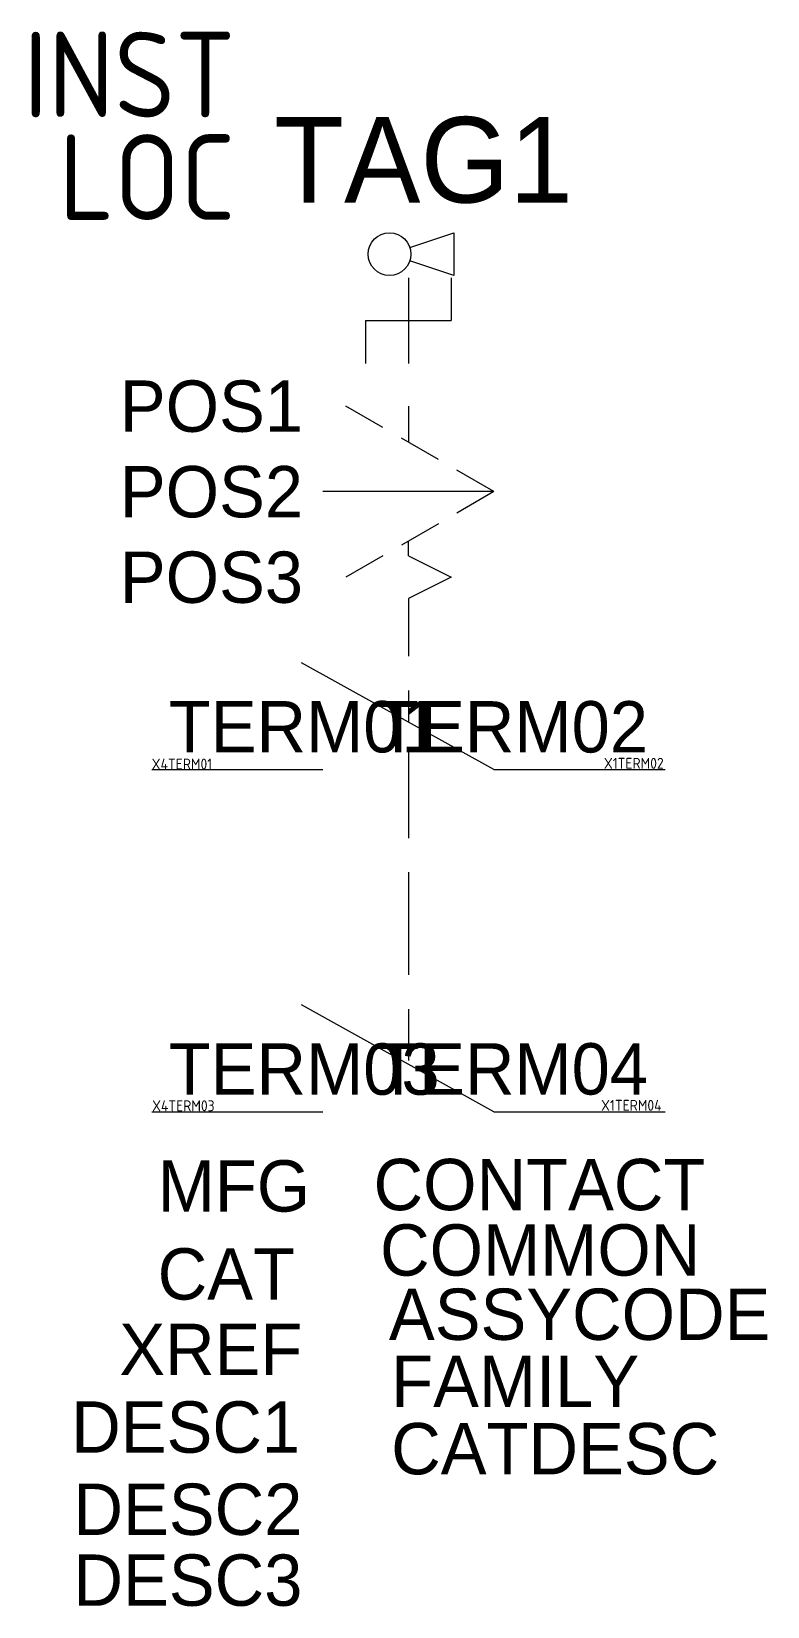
# Model space of a CAD drawing. Header units: millimetres. Extents: x -18 to 3.5, y -28 to 18.1.
import ezdxf
from ezdxf.enums import TextEntityAlignment as Align

# ---------------------------------------------------------------- set-up
doc = ezdxf.new("R2010")
doc.units = ezdxf.units.MM
doc.styles.add('WD_IEC', font='isocp2.shx', dxfattribs={"width": 0.9, "height": 4})

msp = doc.modelspace()

# ---------------------------------------------------------------- linework, layer by layer
for p, q in [((-6.959, 11.766), (-5.677, 12.194)), ((-5.677, 12.194), (-5.677, 10.944)), ((-5.677, 10.944), (-6.959, 11.371)), ((-7, 10.877), (-7, 9.627)), ((-5.75, 10.875), (-5.75, 9.625)), ((-8.25, 9.625), (-8.25, 8.375)), ((-8.25, 9.625), (-5.75, 9.625)), ((-7, 9.625), (-7, 8.375)), ((-7.748, 6.5), (-8.83, 7.125)), ((-7, 7.125), (-7, 6.068)), ((-6.124, 5.562), (-7.206, 6.187)), ((-4.5, 4.625), (-5.583, 5.25)), ((-4.5, 4.625), (-9.5, 4.625)), ((-4.5, 4.625), (-5.583, 4)), ((-6.124, 3.687), (-7.206, 3.062)), ((-7, 2.75), (-7, 3.182)), ((-7.748, 2.75), (-8.83, 2.125)), ((-7, 2.75), (-5.75, 2.125)), ((-5.75, 2.125), (-7, 1.5)), ((-7, 1.5), (-7, -0.188)), ((-4.5, -3.5), (-10.125, -0.375)), ((-7, -1.188), (-6.999, -2.112)), ((-7, -3), (-7, -5.5)), ((-14.5, -3.5), (-9.5, -3.5)), ((-4.5, -3.5), (0.5, -3.5)), ((-7, -6.5), (-7, -9.5)), ((-4.5, -13.5), (-10.125, -10.375)), ((-7, -10.5), (-7, -12)), ((-14.5, -13.5), (-9.5, -13.5)), ((-4.5, -13.5), (0.5, -13.5))]:
    msp.add_line(p, q)
msp.add_circle((-7.552, 11.569), 0.625)

# ---------------------------------------------------------------- texts
at = {"style": 'WD_IEC', "flags": 1}
for tag, height, p in [('INST', 2.5, (-12.053, 15.568)), ('LOC', 2.5, (-12.053, 12.568)), ('X1TERM02', 0.32, (0.458, -3.476)), ('X1TERM04', 0.32, (0.396, -13.474))]:
    msp.add_attdef(tag, text='', height=height, dxfattribs=at).set_placement(p, align=Align.RIGHT)
for tag, p, s, height in [('TAG1', (-10.921, 13.076), 'S', 2.5), ('TERM01', (-14.001, -2.996), '21', 1.5), ('TERM03', (-14.002, -13.004), '23', 1.5)]:
    msp.add_attdef(tag, p, s, height=height)
at = {"flags": 8}
for tag, text, p in [('POS1', '1', (-10.079, 7.125)), ('POS2', '0', (-10.079, 4.625)), ('POS3', '2', (-10.079, 2.125))]:
    msp.add_attdef(tag, text=text, height=1.5, dxfattribs=at).set_placement(p, align=Align.MIDDLE_RIGHT)
for tag, text, p in [('TERM02', '22', (0, -2.999)), ('TERM04', '24', (0.001, -12.998))]:
    msp.add_attdef(tag, text=text, height=1.5).set_placement(p, align=Align.RIGHT)
at = {"style": 'WD_IEC', "flags": 1}
for tag, p in [('X4TERM01', (-14.5, -3.497)), ('X4TERM03', (-14.488, -13.487))]:
    msp.add_attdef(tag, p, '', height=0.32, dxfattribs=at)
at = {"flags": 1}
for tag, p, s in [('MFG', (-14.326, -16.42), ''), ('CONTACT', (-8.018, -16.379), 'NONC'), ('COMMON', (-7.829, -18.292), '02'), ('CAT', (-14.326, -18.992), ''), ('ASSYCODE', (-7.569, -20.171), ''), ('FAMILY', (-7.503, -22.135), 'PB_ACKO'), ('CATDESC', (-7.503, -24.1), '')]:
    msp.add_attdef(tag, p, s, height=1.5, dxfattribs=at)
at = {"lineweight": 15, "flags": 1}
msp.add_attdef('XREF', text='', height=1.5, dxfattribs=at).set_placement((-10.098, -21.198), align=Align.RIGHT)
at = {"flags": 1}
for tag, p in [('DESC1', (-10.164, -23.468)), ('DESC2', (-10.098, -25.871)), ('DESC3', (-10.098, -27.943))]:
    msp.add_attdef(tag, text='', height=1.5, dxfattribs=at).set_placement(p, align=Align.RIGHT)

doc.saveas('drawing.dxf')
